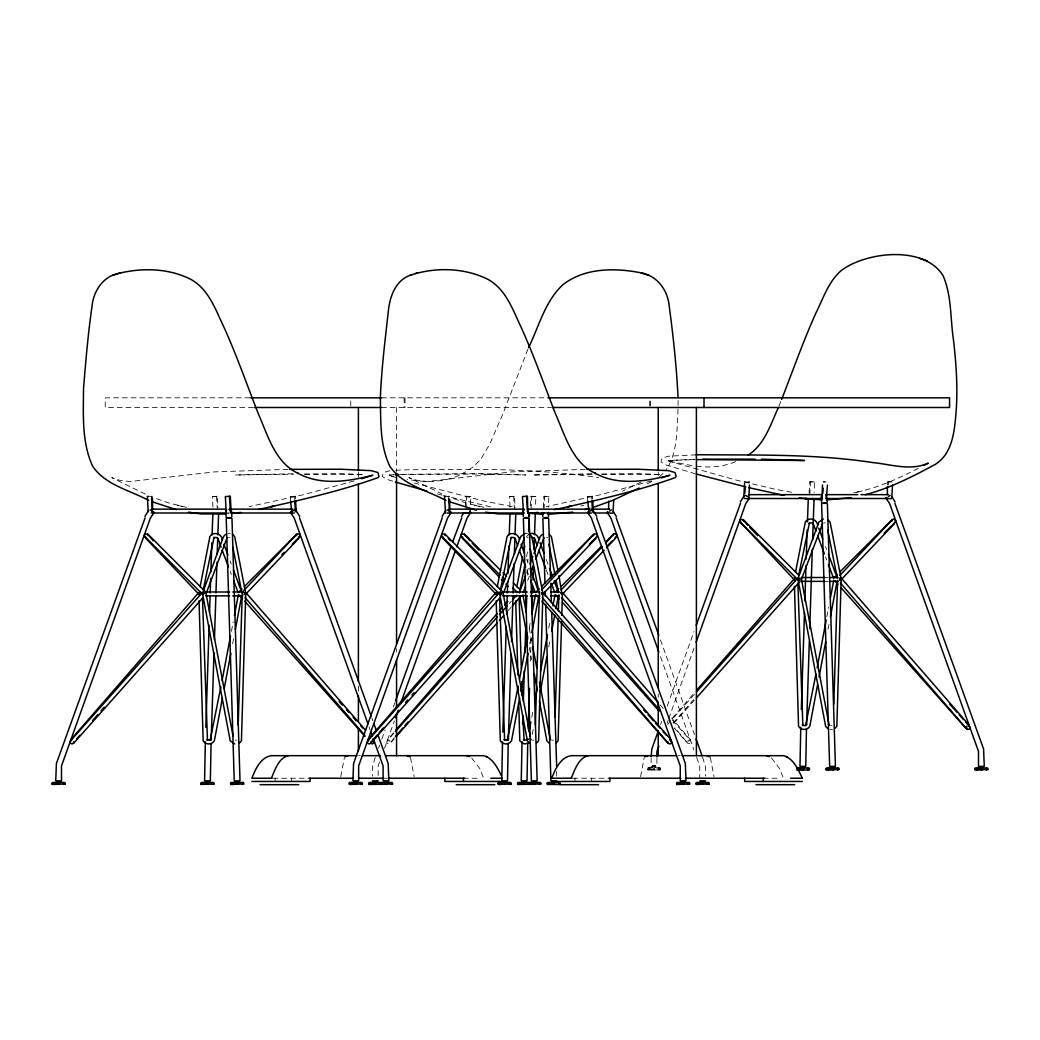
<?xml version="1.0" encoding="UTF-8"?>
<svg xmlns="http://www.w3.org/2000/svg" width="1040" height="1040" viewBox="0 0 1040 1040"><rect width="100%" height="100%" fill="white"/><g stroke="black" fill="none" stroke-linecap="round" stroke-linejoin="round"><path stroke-width="0.75" stroke-dasharray="5 3.75" d="M678.054 409.097C676.78 429.533 677.963 452.322 666.042 470.028M527.423 575.159L527.644 568.685M527.852 562.224L527.956 558.987M530.413 660.907L531.141 638.261M653.458 768.027L653.458 769.951M465.387 505.96L465.933 496.262L470.873 496.535L470.327 507.143M466.037 509.197L466.765 496.275M530.413 505.96L530.959 496.262L535.951 496.548L535.353 507.143M531.063 509.197L531.791 496.275M543.283 507.572L543.907 496.262L548.899 496.548L548.314 507.143M544.024 509.197L544.739 496.275M809.068 493.077L809.705 481.78L814.697 482.066L814.099 492.661M809.809 494.702L810.537 481.793M887.497 485.004L887.679 481.78L892.671 482.066L887.731 481.793M888.329 485.017L888.511 481.793M654.589 769.951L654.589 768.027M652.808 767.312L653.107 765.375M340.769 776.672L344.409 757.575M640.601 776.672L644.241 757.575M652.158 767.312L652.496 765.375L655.551 765.375L656.227 767.312L660.296 768.027L660.634 769.47L659.282 770.198L647.413 769.47L648.765 767.546L656.227 767.312M232.648 643.747L233.844 637.39M530.712 638.976L529.204 646.932L531.609 659.672M532.22 734.487L533.715 726.518M548.717 646.932L550.212 638.976M828.061 629.265L829.257 622.895M231.413 631.345L233.22 621.803M529.165 628.16L530.374 621.803M531.791 717.158L532.987 710.801M548.678 628.16L549.887 621.803M826.813 616.85L828.633 607.321M652.522 767.312L652.899 765.375M526.513 556.751L527.748 550.511M650.026 768.027L650.026 769.951M649.194 768.027L649.194 769.951M658.203 769.951L658.203 768.027M375.258 757.38L372.398 766.623L372.398 776.1M378.547 748.228L379.652 745.173M381.836 739.076L385.125 729.924M393.341 707.031L394.992 702.455M379.6 762.125L378.157 765.895L378.157 776.1M384.527 748.371L394.381 720.876M660.582 724.581L661.674 721.539M667.16 706.277L694.005 631.501M667.108 723.19L668.2 720.135M668.746 718.614L693.953 648.349M526.591 573.157L528.853 567.06M527.67 580.515L529.386 575.965M658.996 769.951L658.996 768.027M778.908 406.172L781.105 400.712M527.982 349.05L502.918 413.842L489.775 444.093L480.415 459.849L472.654 467.272L462.969 473.473L463.658 473.109C446.355 482.547 425.971 482.95 407.043 479.193M393.445 732.836L387.413 740.129L386.698 742.3L387.348 743.496L390.286 743.262L394.069 738.92M394.381 737.672L390.13 743.262L389.818 740.61L387.231 740.844L394.238 732.875M672.191 718.341L694.447 692.757M673.127 723.19L694.317 698.815M509.21 603.59L511.355 601.185M507.962 610.831L511.186 607.217M667.602 724.438L670.826 720.811M694.473 694.226L671.905 719.602L690.69 740.844L688.103 740.61L687.791 743.262L675.051 727.935M673.881 723.216L694.304 700.258M526.552 536.601L528.125 534.911M659.659 476.567L663.039 473.486M651.807 481.468L644.813 485.108M641.004 482.053L622.414 491.205M918.359 468.286C897.767 478.868 876.356 488.618 853.45 492.83L862.446 490.932M735.696 461.63C722.904 467.012 708.708 468.065 695.084 465.972M212.94 507.143L212.355 496.548L217.347 496.262L217.984 507.572M217.295 496.288L212.355 496.548M290.589 501.098L290.329 496.548L292.682 496.366M292.968 496.457L295.321 496.262L295.503 499.499M510.107 507.143L509.509 496.548L514.501 496.262L515.138 507.572M514.449 496.288L509.509 496.548M587.743 501.098L587.496 496.548L589.849 496.366M590.135 496.457L592.488 496.262L592.67 499.499M354.224 480.909L303.03 494.793L249.015 506.675M651.391 480.909L600.197 494.793L546.182 506.675M389.987 470.665L383.305 472.55L382.304 476.424L386.945 479.362L393.978 481.572M580.866 506.025L583.713 505.414M150.605 496.418L152.321 496.262L150.943 496.301M227.37 513.097L228.592 513.019M395.668 470.301L402.779 469.872C468.104 469.079 533.91 467.766 598.715 477.737M447.226 496.444L449.475 496.262L447.486 496.327M470.925 496.548L465.933 496.262M393.718 474.721L389.363 474.968L393.952 474.721M399.542 474.396L479.57 473.577L525.798 474.981L477.451 474.058L398.554 474.474M228.878 513.11L227.617 513.175M295.321 496.262L290.459 496.561M592.488 496.262L587.496 496.548M696.033 454.857L668.733 456.17L662.051 458.068L661.05 461.942L665.691 464.867L694.72 473.577M694.941 459.264L668.109 460.486L694.928 459.641M249.834 397.826L105.235 397.826L105.235 407.498L253.851 407.498M381.42 397.826L548.041 397.826M381.42 407.498L550.615 407.498M823.94 522.834L825.292 522.834M227.981 533.468L230.347 533.468M525.135 533.468L527.514 533.468M228.527 537.329L229.892 537.329M825.058 577.512L828.23 577.512M825.058 581.36L828.23 581.36M830.674 725.634L832.026 725.634M830.115 729.495L832.494 729.495M235.261 740.129L236.613 740.129M532.415 740.129L533.78 740.129M551.928 740.129L553.28 740.129M358.631 755.677L360.399 755.677M678.171 755.677L680.173 755.677M647.751 768.027L660.296 768.027M647.413 769.47L649.012 769.47M649.87 769.47L658.359 769.47M659.191 769.47L660.634 769.47M647.751 769.951L660.296 769.951M273.013 778.232L308.581 778.232M384.137 778.232L387.153 778.232M463.437 778.232L479.804 778.232M572.845 778.232L609.154 778.232M763.269 778.232L779.636 778.232M591.825 473.798L532.61 474.981L592.254 474.253M601.562 473.967L637.637 473.59L661.791 474.552M601.939 474.409L661.388 474.552M293.046 473.772L235.456 474.981L293.488 474.214M304.408 473.967L340.47 473.59L364.624 474.552M304.785 474.409L365.768 474.643M585.273 469.339L511.394 471.913L427.401 481.52L417.521 480.506L408.876 477.62L441.857 493.844M288.106 469.339L214.24 471.913L130.247 481.52L120.354 480.506L111.709 477.62L146.172 494.481M825.006 481.975C818.129 481.468 832.364 482.404 825.292 481.871M812.344 481.871L814.697 482.066M812.058 481.975L809.744 481.793M546.26 496.457L543.959 496.288M546.546 496.366L548.86 496.535M533.598 496.366L535.899 496.535M533.312 496.457L530.959 496.262M692.055 465.647L667.238 460.733L736.97 480.298L776.178 489.476L793.962 492.674M512.239 506.675L482.911 500.786L414.427 483.041M483.704 507.325L465.699 502.905L450.736 497.549M186.55 507.325L168.532 502.905L155.077 498.134M474.708 505.414L482.196 507M177.554 505.414L185.042 507M490.49 506.831L443.508 495.521M437.528 493.974L442.013 495.131M393.926 476.671L388.492 475.228L395.499 477.438M546.546 537.329L547.69 537.81M527.046 537.329L528.19 537.81M674.18 728.039L687.635 743.262L690.56 743.496L691.21 742.3L689.767 738.92L671.749 718.211M660.101 704.808L663.273 708.461M771.498 758.017L779.675 768.69L783.38 778.232M471.653 758.017L479.843 768.69L483.548 778.232M710.372 757.575L714.025 776.672M410.54 757.575L414.193 776.672M825.578 556.933L826.709 559.962M546.26 569.894L548.535 575.965M526.747 569.894L529.035 575.965M230.165 571.415L231.309 574.444M825.539 546.481L826.67 549.536M546.234 559.455L548.496 565.539M526.721 559.455L527.852 562.497M230.139 560.976L231.27 564.018M660.465 639.886L694.434 734.5M702.65 757.38L705.523 766.623L705.523 776.1M660.517 656.734L693.94 749.905M696.683 757.536L699.751 765.895L699.751 777.673M371.748 717.717L372.84 720.759M369.057 726.986L370.149 730.041M655.304 765.375L655.668 767.312M529.243 628.16L531.661 640.874M655.122 765.375L655.421 767.312M654.16 765.375L654.381 767.312M653.887 765.375L654.004 767.312M591.656 496.275L591.838 499.499M513.669 496.275L514.397 509.197M294.489 496.275L294.671 499.499M216.515 496.275L217.243 509.197M678.067 400.478L678.106 406.25M658.229 472.277L658.229 475.514M658.229 694.135L658.229 697.372M656.903 758.446L656.903 766.35L651.144 766.35L651.144 758.446M650.611 401.05L650.611 407.498M649.714 401.05L649.714 407.498M591.357 778.232L591.357 781.456M574.99 778.232L574.99 781.456M556.673 771.355L556.673 776.1M405.067 397.826L405.067 407.498M404.17 397.826L404.17 407.498M396.565 407.498L396.565 472.277M396.565 648.791L396.565 652.028M358.397 472.277L358.397 478.751M358.397 686.036L358.397 690.898M350.779 401.05L350.779 407.498M291.525 778.232L291.525 781.456M275.145 778.232L275.145 781.456M749.671 482.066L744.718 481.793L749.671 482.066"/><path stroke-width="1.5" d="M561.587 621.764L558.09 740.844L556.062 743.015M561.782 615.329L562.393 594.412L560.781 592.722M238.199 724.945L242.242 593.203M535.366 724.945L539.396 593.203M555.113 716.911L558.116 618.904M558.363 610.87L558.857 594.815M833.807 704.028L837.603 580.32M205.348 741.806L204.581 780.832L210.353 780.832L211.068 743.418M205.829 727.246L209.131 625.313M209.56 612.378L210.08 596.193M210.184 592.956L210.665 578.396M210.873 571.922L211.822 542.802M212.082 534.716L212.862 513.838M211.172 740.181L214.006 652.821M214.435 639.873L215.852 596.193M215.956 592.956L216.957 562.224M217.217 554.125L217.737 537.953M217.841 534.716L218.634 513.838M502.515 741.806L501.748 780.832L507.507 780.832L508.222 743.418M502.827 732.095L506.246 626.938M506.662 613.99L507.234 596.193M507.351 592.956L507.715 581.633M507.975 573.547L508.872 546.039M509.236 534.716L510.029 513.838M508.326 740.181L511.121 654.433M511.537 641.498L513.006 596.193M513.11 592.956L514.059 563.836M514.371 554.125L514.904 537.953M515.008 534.716L515.788 513.838M522.015 741.806L521.248 780.832L527.02 780.832L527.722 743.418M522.587 724.009L522.691 720.772M523.328 701.35L524.329 670.618M524.901 652.821L525.746 626.938M526.266 610.753L526.747 596.193M528.853 531.479L529.269 518.531M528.203 728.858L529.516 688.415M532.09 609.141L532.506 596.193M532.623 592.956L532.831 586.482M533.039 580.021L533.455 567.073M534.04 549.276L534.404 537.953M534.508 534.716L535.301 513.838M800.761 727.311L799.994 766.35L805.753 766.35L806.468 728.936M801.333 709.514L804.492 612.443M804.856 601.12L806.013 565.526M806.221 559.052L807.17 529.932M807.43 521.846L808.275 499.356M806.637 724.074L809.315 641.563M809.731 628.628L812.305 549.354M812.63 539.643L814.047 499.356M465.621 512.993L469.989 513.201L470.236 508.664M608.621 509.184L608.673 501.111M613.08 511.693L613.756 499.577M743.808 497.185L744.588 483.392M744.874 493.09L745.147 488.241M744.367 498.498L748.735 498.719L749.502 485.095M822.471 485.004L821.99 498.472M822.848 493.09L823.121 488.241M826.306 498.719L827.476 485.095M887.367 494.689L887.406 486.629M891.826 497.198L892.502 485.095M529.36 516.607L529.529 513.838M59.189 784.446L59.189 782.522M208.039 784.446L208.039 782.522M237.692 784.446L237.692 782.522M356.343 784.446L356.343 782.522M375.843 784.446L375.843 782.522M386.542 784.446L386.542 782.522M505.193 784.446L505.193 782.522M524.693 784.446L524.693 782.522M534.846 784.446L534.846 782.522M554.359 784.446L554.359 782.522M683.709 784.446L683.709 782.522M703.209 784.446L703.209 782.522M803.439 769.951L803.439 768.027M833.105 769.951L833.105 768.027M981.955 769.951L981.955 768.027M222.456 697.866L214.357 740.844C211.952 745.017 205.556 744.991 203.164 740.844L199.056 600.847M224.25 688.324L230.854 653.302M235.352 629.421L241.345 597.597M519.61 697.866L511.511 740.844C509.106 745.017 502.723 744.991 500.318 740.844L496.21 600.847M520.806 691.509L528.008 653.302M531.908 632.606L538.512 597.597M540.319 691.509L546.91 656.487M551.707 631.02L554.71 615.095M555.906 608.738L558.311 595.998M817.557 684.97L809.77 726.362C807.352 730.535 800.969 730.496 798.564 726.362L794.456 586.352M819.065 677.014L825.656 641.992M830.453 616.525L837.057 581.516M220.857 686.959L210.158 740.129L211.458 738.92L209.326 740.129L206.83 739.648L207.454 740.129L202.501 598.026M222.066 680.602L230.503 636.116M234.429 615.446L238.342 594.789M518.011 686.959L507.325 740.129L508.612 738.92L506.493 740.129L503.984 739.648L504.608 740.129L499.655 598.026M519.519 679.016L527.657 636.116M531.882 613.86L535.509 594.789M529.074 731.458L530.881 721.929M534.807 701.259L537.212 688.545M540.527 671.073L547.469 634.517M552.903 605.917L555.009 594.789M815.958 674.063L805.571 725.634M817.167 667.706L826.215 620.035M830.44 597.779L833.755 580.307M200.148 586.703L209.898 536.601C213.005 531.141 221.702 533.442 222.222 539.643M497.302 586.703L507.052 536.601C510.159 531.141 518.856 533.442 519.376 539.643M516.802 586.703L522.6 556.959M523.51 552.253L524.732 546M795.548 572.208L805.298 522.119C808.418 516.646 817.115 518.96 817.622 525.161M203.346 589.485L214.019 537.329L213.564 537.81L216.06 537.329L218.036 538.525L221.052 547.144M500.5 589.485L511.186 537.329L510.718 537.81L513.214 537.329L515.19 538.525L517.634 545.636M520 589.485L524.953 564.551M798.746 575.003L809.432 522.834L808.964 523.315L811.473 522.834L813.436 524.043L815.893 531.141M54.626 782.522L54.626 784.446M203.476 782.522L203.476 784.446M232.947 782.522L232.947 784.446M351.78 782.522L351.78 784.446M371.28 782.522L371.28 784.446M381.797 782.522L381.797 784.446M500.63 782.522L500.63 784.446M520.13 782.522L520.13 784.446M530.101 782.522L530.101 784.446M549.601 782.522L549.601 784.446M678.951 782.522L678.951 784.446M698.464 782.522L698.464 784.446M798.876 768.027L798.876 769.951M828.347 768.027L828.347 769.951M977.21 768.027L977.21 769.951M73.84 741.806L73.463 743.262L73.801 742.534M296.465 535.639L296.829 534.196L242.242 592.241L243.204 592.241M370.994 741.806L370.617 743.262L370.968 742.534M593.619 535.639L593.996 534.196L541.632 589.901M613.132 535.639L613.496 534.196L605.722 543.14M891.878 521.144L892.242 519.701L839.878 575.419M395.538 700.921L450.866 546.806M452.504 542.23L461.773 517.816M395.486 717.821L398.216 710.19M400.959 702.546L455.195 551.33M456.846 546.754L467.038 518.05L470.769 512.512L470.275 512.031M658.398 730.691L651.82 749.008L651.144 756.873M696.189 625.404L740.519 503.321M658.892 746.109L656.903 751.413L656.903 756.873M696.137 642.239L745.784 503.568L749.515 498.03L749.021 497.549M519.246 592.956L525.46 576.212M529.984 564.018L532.818 556.4M533.949 553.358L540.163 536.601L542.204 534.43M206.453 592.644L226.395 539.565M503.607 592.644L524.459 537.81M523.12 592.644L525.395 586.586M531.089 571.415L533.364 565.344M535.652 559.286L543.959 537.81M801.294 579.683L822.705 523.315M271.401 778.232C274.859 770.198 278.629 757.848 288.392 755.677M571.233 778.232C574.704 770.198 578.461 757.848 588.237 755.677M202.891 594.646L205.205 592.241M63.596 784.446L63.596 782.522M212.29 784.446L212.29 782.522M242.099 784.446L242.099 782.522M360.75 784.446L360.75 782.522M390.806 784.446L390.806 782.522M509.457 784.446L509.457 782.522M539.266 784.446L539.266 782.522M558.766 784.446L558.766 782.522M687.96 784.446L687.96 782.522M707.46 784.446L707.46 782.522M807.703 769.951L807.703 768.027M837.512 769.951L837.512 768.027M986.206 769.951L986.206 768.027M781.664 399.347C793.013 370.383 803.27 340.964 816.114 312.598C823.459 297.934 828.672 281.047 841.698 270.192C866.905 251.615 924.287 245.258 943.085 275.704C951.756 295.685 950.261 318.474 953.446 339.729C956.384 365.183 958.126 390.91 955.708 416.494C954.148 434.044 951.366 454.896 934.648 464.75C912.457 476.645 889.811 488.28 865.332 494.702M528.593 347.555C539.045 326.326 544.999 301.158 562.952 284.674C584.623 267.657 615.147 267.696 640.978 272.831C657.02 275.509 667.745 290.173 669.162 305.734C673.27 336.206 676.572 366.873 678.041 397.579M778.349 407.537C770.51 424.541 764.673 444.704 747.916 455.234M542.451 594.646L542.828 592.956L531.856 536.601L529.828 534.43M144.95 516.373L148.616 510.497M442.104 516.373L445.77 510.497M461.617 516.373L463.788 512.707M379.704 782.522L379.704 784.446M528.008 782.522L528.008 784.446M740.363 501.878L744.016 496.002M966.849 726.115L966.537 728.767L840.45 583.076M153.621 512.031L154.115 512.512L150.384 518.05L61.503 765.895L61.503 780.832L55.731 780.832L56.407 763.49L145.106 517.816M450.775 512.031L451.269 512.512L447.538 518.05L358.657 765.895L358.657 780.832L352.885 780.832L353.574 763.49L442.26 517.816M65.234 783.965L52.338 784.446L52 783.237L52.338 782.522L64.896 782.522L65.234 783.965L63.778 783.965M214.084 783.965L201.188 784.446L200.85 783.237L201.188 782.522L213.746 782.522L214.084 783.965L212.472 783.965M243.737 783.965L230.854 784.446L230.503 783.237L230.854 782.522L243.399 782.522L243.737 783.965L242.294 783.965M362.388 783.965L349.492 784.446L349.154 783.237L349.492 782.522L362.05 782.522L362.388 783.965L360.932 783.965M392.587 783.965L369.005 784.446L368.667 783.237L369.005 782.522L392.249 782.522L392.587 783.965L390.988 783.965M511.238 783.965L498.355 784.446L498.017 783.237L498.355 782.522L510.9 782.522L511.238 783.965L509.639 783.965M540.891 783.965L517.855 784.446L517.517 783.237L517.855 782.522L540.553 782.522L540.891 783.965L539.448 783.965M689.754 783.965L676.858 784.446L676.52 783.237L676.858 782.522L689.416 782.522L689.754 783.965L688.142 783.965M709.254 783.965L696.358 784.446L696.02 783.237L696.358 782.522L708.916 782.522L709.254 783.965L707.655 783.965M796.601 768.027L809.146 768.027L809.497 768.755L809.146 769.951L796.601 769.951M839.15 769.47L826.254 769.951L825.916 768.755L826.254 768.027L838.812 768.027L839.15 769.47L837.694 769.47M988 769.47L975.104 769.951L974.766 768.755L975.104 768.027L987.662 768.027L988 769.47L986.401 769.47M245.115 594.412L245.973 592.722L365.69 730.392M542.269 594.412L543.127 592.722L670.254 738.92L671.71 742.3L671.06 743.496L669.461 743.977L667.459 742.534L541.853 601.172M561.769 594.412L562.64 592.722L657.982 702.377M840.515 579.917L841.386 578.24L968.513 724.438L969.956 727.805L969.306 729.014L967.707 729.495L965.705 728.052L841.178 587.886M226.811 509.86L225.784 511.069L226.187 517.569M523.965 509.86L522.951 511.069L523.289 516.607M822.211 495.378L821.197 496.587L821.6 503.087M198.926 592.956L200.811 592.241M496.08 592.956L497.965 592.241M794.339 578.474L794.95 577.746M200.811 593.203L198.614 592.722L71.487 738.92L70.044 742.3L70.694 743.496L72.293 743.977L74.295 742.534L203.112 597.545M76.661 738.894L79.846 735.241M92.56 720.616L97.851 714.532M101.036 710.866L104.208 707.213M497.965 593.203L495.781 592.722L368.654 738.92L367.198 742.3L367.848 743.496L369.447 743.977L371.449 742.534L500.279 597.545M371.709 741.325L377 735.241M379.119 732.797L383.357 727.935M405.6 702.338L407.719 699.907M411.957 695.032L414.076 692.601M395.564 730.392L497.276 613.431M499.395 611L502.567 607.347M504.686 604.903L507.858 601.25M395.447 736.463L402.857 727.935M404.976 725.491L408.161 721.838M696.566 690.326L794.976 577.993M395.304 731.666L497.38 616.889M499.538 614.471L507.052 606.008M512.434 599.976L516.724 595.14M396.214 736.502L497.211 622.921M499.369 620.503L503.659 615.667M512.252 606.008L520.858 596.336M696.618 691.808L797.615 578.24L798.798 579.917M696.449 697.84L799.604 581.854M614.614 538.525L615.719 537.329M893.36 524.043L894.465 522.834M799.474 578.474L798.304 580.164L742.053 524.043L739.739 520.663L740.571 519.467L743.314 519.701L799.045 575.458M225.537 534.43L223.509 536.601L202.579 592.956L203.164 593.931M596.895 536.601L589.368 544.258M246.402 593.476L298.623 538.525L300.261 535.158L299.429 533.949L296.686 534.196L244.4 586.508M543.569 593.476L595.777 538.525L597.415 535.158L596.583 533.949L593.84 534.196L541.554 586.508M561.964 594.646L604.175 550.225M606.398 547.885L615.29 538.525L616.915 535.158L614.887 533.468L613.34 534.196L605.956 541.84M561.132 589.901L602.381 546.637M239.395 743.015L241.436 740.844L245.726 594.412L244.127 592.722M536.549 743.015L538.59 740.844L542.88 594.412L541.281 592.722M834.808 728.533L836.836 726.362L841.139 579.917L839.527 578.24M238.654 592.241L242.099 588.809M281.879 554.567L284.167 552.266M292.201 544.258L299.741 536.601L298.688 537.329M535.808 592.241L539.253 588.809M555.308 592.241L558.766 588.809M561.067 586.508L601.354 546.429M606.58 546.546L612.313 540.813M834.054 577.746L837.512 574.314M839.813 572.026L892.086 519.701L893.633 518.986L895.661 520.663L894.036 524.043L840.71 580.164L841.074 578.474L830.102 522.119L828.074 519.948M884.169 533.208L892.203 525.187M226.564 538.525L227.305 537.81M527.566 739.401L526.825 740.129L528.125 738.92L525.993 740.129L523.497 739.648L524.108 740.129L522.756 715.299M367.965 723.931L294.216 518.05L290.485 512.512L290.979 512.031M295.23 509.379L290.485 512.512M596.648 517.816L685.334 763.49L686.023 780.832L680.251 780.832L680.251 765.895L591.37 518.05L587.639 512.512L588.133 512.031M658.879 652.145L610.883 518.05L607.139 512.512L607.633 512.031M894.894 503.321L983.593 749.008L984.269 766.35L978.497 766.35L978.497 751.413L889.616 503.568L885.885 498.03L886.379 497.549M806.871 724.438L804.739 725.634L802.243 725.153L802.854 725.634L797.901 583.531M590.109 511.069L591.89 509.86M609.609 511.069L611.403 509.86M345.163 756.795L348.075 755.677M888.355 496.587L890.149 495.378M644.995 756.795L647.907 755.677M502.359 592.241L500.045 594.646L442.013 536.601L443.183 537.329M244.062 594.646L245.661 592.956L234.702 536.601L232.661 534.43M71.734 740.129L70.564 740.844L202.215 592.722L203.385 594.412M368.901 740.129L367.718 740.844L499.369 592.722L500.539 594.412M839.475 580.164L840.645 579.436L839.839 578.474M204.438 592.722L202.644 594.412L230.23 740.844L234.702 743.977M501.592 592.722L499.798 594.412L527.397 740.844L529.425 743.015M799.838 578.24L798.057 579.917L825.643 726.362L827.684 728.533M587.639 512.512L588.497 512.031M607.139 512.512L608.01 512.031M885.885 498.03L886.756 497.549M923.949 465.387L928.291 463.125C910.754 471.146 891.228 464.399 873.119 462.618C815.581 453.791 757.25 455.208 699.27 454.74L696.033 454.857M639.132 488.046L612.56 500.409L594.269 507.039M361.543 478.764L372.762 475.228C348.348 481.533 320.788 485.888 297.596 473.109L298.285 473.473C274.898 462.462 267.982 435.513 258.336 413.842C246.987 384.865 236.73 355.446 223.886 327.093C215.553 309.738 208.793 289.224 190.827 279.383C168.779 268.125 142.051 267.553 118.391 273.468C103.077 276.393 93.6 291.057 92.092 305.734C88.114 333.307 85.722 361.101 83.512 388.856C83.369 414.622 81.614 442.234 92.638 466.193C105.287 485.056 129.701 490.178 148.694 500.409M661.505 477.88L669.916 475.228C645.502 481.533 617.942 485.888 594.75 473.109L595.439 473.473C572.065 462.462 565.149 435.513 555.503 413.842C544.141 384.865 533.897 355.446 521.04 327.093C512.72 309.738 505.947 289.224 487.981 279.383C464.139 267.501 434.889 266.929 409.864 275.392C394.875 280.93 389.493 297.83 388.219 312.299C385.034 340.665 381.511 369.057 380.367 397.579C380.809 420.511 379.691 445.016 389.792 466.193C402.441 485.056 426.855 490.178 445.861 500.409M299.481 517.816L371.202 716.183M616.148 517.816L658.827 635.31M528.593 534.43C532.74 531.635 538.291 534.924 538.876 539.643M442.325 533.949L445.068 534.196L501.956 591.097M525.135 533.468L520.663 536.601L499.746 592.956L501.527 594.646M823.381 518.986L818.909 522.119L797.992 578.474L799.773 580.164M528.983 743.015L524.173 743.977L519.818 740.844L518.739 703.833M226.239 513.201L225.355 496.535L230.295 496.262L231.166 511.667M290.589 501.098L291.902 513.123M445.536 513.214L444.483 496.548L445.601 496.444M449.657 499.499L449.774 512.993M523.523 513.214L522.457 496.548L525.473 496.327L527.449 496.262L527.761 512.993M587.743 501.098L589.056 513.123M593.372 512.928L592.761 501.111M120.276 272.831L112.71 275.392M415.545 273.468L417.43 272.831M409.864 275.392L411.762 274.755M585.052 509.613L589.667 508.326M572.754 512.148L548.054 514.358M851.5 497.666L826.8 499.863M258.869 509.353L273.728 506.129L270.582 506.818C306.774 498.641 343.148 490.061 378.079 477.607L378.95 476.424L377.949 472.55L371.267 470.665L340.73 469.222L289.666 469.365M554.541 509.626L570.895 506.129L567.749 506.818C603.928 498.641 640.302 490.061 675.246 477.607L676.117 476.424L675.103 472.55L668.421 470.665L637.897 469.222L586.833 469.365M231.517 513.357L240.812 512.434M528.671 513.357L537.966 512.434M149.032 496.405L147.368 496.535L148.174 511.693M292.396 513.097L294.268 512.98M589.55 513.097L591.435 512.98M447.135 513.058L450.411 512.915M813.631 498.719L812.383 498.68M395.174 474.643L398.086 474.474M395.486 474.643L398.554 474.474M151.268 512.98L152.425 512.928L151.58 497.887M225.498 514.046L200.863 513.903L188.5 512.148M522.652 514.046L498.017 513.903L485.667 512.148M152.633 509.184L152.412 497.887M230.62 509.184L230.906 509.184M295.646 509.184L295.932 509.184M449.8 509.184L450.203 509.184M527.774 509.184L528.177 509.184M592.8 509.184L593.086 509.184M589.264 513.188L588.432 513.201M755.079 459.147L702.637 459.16M696.54 459.615L804.544 460.499L761.436 459.173M527.566 512.928L528.398 512.915M250.627 397.826L381.654 397.826M547.95 397.826L949.559 397.826L949.559 407.498L552.071 407.498M254.709 407.498L381.42 407.498M748.748 494.65L822.497 494.65M825.695 494.65L857.779 494.65M860.99 494.65L888.264 494.65M748.748 498.511L822.497 498.511M825.695 498.511L886.665 498.511M151.736 509.145L225.485 509.145M230.295 509.145L292.851 509.145M448.89 509.145L524.238 509.145M527.449 509.145L590.018 509.145M591.877 509.145L609.518 509.145M153.335 512.993L225.485 512.993M231.894 512.993L291.252 512.993M450.502 512.993L524.238 512.993M529.061 512.993L588.679 512.993M595.088 512.993L607.919 512.993M741.312 522.834L740.259 522.119L794.703 580.164M145.912 537.329L144.859 536.601L201.747 593.502M462.566 537.329L461.526 536.601L500.045 575.172M531.362 537.329L534.69 538.525L537.147 545.636M801.242 577.512L824.642 577.512M829.4 577.512L838.149 577.512M800.826 581.36L824.642 581.36M829.4 581.36L838.149 581.36M205.842 591.994L229.645 591.994M232.83 591.994L242.346 591.994M502.996 591.994L527.267 591.994M530.439 591.994L539.513 591.994M550.654 591.994L559.403 591.994M205.842 595.855L229.645 595.855M232.83 595.855L242.736 595.855M502.58 595.855L527.267 595.855M530.439 595.855L539.903 595.855M550.654 595.855L559.403 595.855M372.983 740.129L374.023 740.844M356.954 755.677L271.401 755.677C260.676 757.159 255.307 769.405 251.914 778.232L272.064 778.232M362.544 755.677L380.328 755.677M386.035 755.677L483.561 755.677C492.544 757.757 497.575 767.897 501.228 775.489M676.182 755.677L571.233 755.677C560.521 757.159 555.139 769.405 551.746 778.232L571.896 778.232M682.123 755.677L783.393 755.677C793.364 758.095 798.395 769.821 802.308 778.232M800.852 767.312L804.921 767.312M830.479 767.312L834.548 767.312M979.186 767.312L983.255 767.312M798.72 769.47L803.478 769.47M807.885 769.47L809.497 769.47M825.916 769.47L827.528 769.47M828.191 769.47L833.131 769.47M974.766 769.47L976.222 769.47M977.054 769.47L981.981 769.47M309.127 778.232L353.106 778.232M358.774 778.232L382.668 778.232M388.31 778.232L464.776 778.232M490.802 778.232L502.255 778.232M608.959 778.232L680.953 778.232M685.399 778.232L764.608 778.232M790.634 778.232L802.087 778.232M372.398 780.832L378.157 780.832M556.673 780.832L550.901 780.832L545.662 604.279M699.751 780.832L705.523 780.832M251.914 781.456L310.115 781.456L310.115 778.232M502.476 781.456L444.847 781.456L444.847 778.232M551.746 781.456L609.947 781.456L609.947 778.232M802.308 781.456L744.679 781.456L744.679 778.232M56.745 781.794L60.814 781.794M205.452 781.794L209.521 781.794M235.079 781.794L239.148 781.794M353.912 781.794L357.981 781.794M373.412 781.794L377.481 781.794M383.773 781.794L387.842 781.794M502.606 781.794L506.675 781.794M522.106 781.794L526.175 781.794M532.233 781.794L536.302 781.794M551.733 781.794L555.802 781.794M680.927 781.794L684.996 781.794M700.44 781.794L704.509 781.794M560.066 782.522L547.508 782.522L547.17 783.237L547.508 784.446L560.066 784.446M52 783.965L53.599 783.965M54.47 783.965L59.215 783.965M200.85 783.965L202.306 783.965M203.32 783.965L208.065 783.965M230.503 783.965L232.297 784.446M232.791 783.965L237.718 783.965M349.154 783.965L350.948 784.446M351.624 783.965L356.369 783.965M368.667 783.965L370.448 784.446M371.124 783.965L375.882 783.965M379.366 783.965L381.004 784.446M381.641 783.965L386.581 783.965M498.017 783.965L499.642 784.446M500.474 783.965L505.219 783.965M517.517 783.965L519.155 784.446M519.987 783.965L524.732 783.965M527.67 783.965L529.451 784.446M529.945 783.965L534.885 783.965M547.17 783.965L548.782 783.965M549.458 783.965L554.385 783.965M558.948 783.965L560.404 783.965M676.52 783.965L678.158 784.446M678.795 783.965L683.735 783.965M696.02 783.965L697.658 784.446M698.308 783.965L703.235 783.965M260.091 784.68L298.753 784.68M456.196 784.68L494.871 784.68M559.923 784.68L598.585 784.68M756.028 784.68L794.703 784.68M612.872 513.214L608.049 512.928M543.803 512.928L543.244 512.954M891.332 498.719L886.795 498.446M814.502 499.551L805.467 498.524L822.12 499.863M543.374 514.345L528.229 513.175M799.188 497.952L808.275 498.849M766.389 755.677L769.431 756.561M706.706 755.677L709.631 756.795M466.557 755.677L469.599 756.561M406.874 755.677L409.799 756.795M784.108 495.417L748.722 487.643M476.437 510.263L448.461 501.41M745.836 486.941L696.202 474.006M228.904 509.379L230.88 509.86L231.556 511.069L231.894 516.607M426.725 491.023L395.382 482.027M176.202 509.613L152.607 501.917M927.29 260.897L919.724 258.336M648.544 275.392L640.978 272.831M370.968 743.262L372.515 743.977L374.556 742.3L373.1 738.92M748.657 497.549L749.515 498.03M469.911 512.031L470.769 512.512M450.411 512.031L451.269 512.512M153.244 512.031L154.115 512.512M786.175 756.431L787.475 757.185M486.343 756.431L487.643 757.185M968.266 725.634L969.436 726.362M670.007 740.129L671.19 740.844M745.628 495.378L747.578 496.587M447.382 509.86L449.319 511.069M150.228 509.86L152.165 511.069M828.542 724.438L829.439 725.153M549.796 738.92L550.693 739.648M530.296 738.92L531.193 739.648M500.734 570.479L464.568 534.196L461.825 533.949L460.993 535.158L462.631 538.525L499.291 577.109M503.035 572.767L506.493 576.199M513.396 583.076L520.299 589.953M204.789 591.097L147.914 534.196L145.171 533.949L144.339 535.158L145.964 538.525L199.29 594.646M502.333 577.473L504.634 579.761M512.668 587.782L517.257 592.358M548.938 743.015L546.897 740.844L539.396 701.051M549.328 534.43L551.369 536.601L558.064 571.038M747.591 525.135L743.171 519.701L743.535 521.144M749.814 527.475L757.627 535.665M469.963 540.8L464.425 534.196L464.789 535.639M472.186 543.14L478.881 550.147M448.227 538.46L450.45 540.8M153.296 540.8L147.758 534.196L148.122 535.639M501.514 579.449L503.737 581.789M505.96 584.129L508.183 586.469M496.457 594.646L443.131 538.525L441.493 535.158M949.533 703.898L957.06 712.348M959.205 714.766L963.508 719.602M965.653 722.02L967.798 724.438M834.73 580.645L837.954 584.272M555.984 595.127L559.208 598.754M562.432 602.381L659.139 711.126M643.76 709.917L645.918 712.335M648.063 714.753L653.432 720.798M655.577 723.216L659.88 728.052M663.104 731.666L666.328 735.293M536.484 595.127L539.708 598.754M339.079 701.467L342.303 705.094M346.606 709.917L348.751 712.335M353.054 717.171L356.278 720.798M360.568 725.634L362.726 728.052M239.33 595.127L242.554 598.754M244.699 601.172L365.04 736.502M561.704 597.571L659.165 709.657M542.204 597.571L668.291 743.262L667.914 741.806M245.037 597.571L364.754 735.241M794.274 579.917L794.885 580.645M496.028 594.412L496.639 595.127M198.861 594.412L199.485 595.127M561.093 592.956L561.899 593.931L558.974 575.744M541.593 592.956L542.386 593.931M244.426 592.956L245.297 594.646M669.552 738.92L670.501 740.129M892.138 497.107L895.05 501.878M613.392 511.602L616.304 516.373M592.384 509.379L596.804 516.373M295.984 510.497L299.637 516.373M826.28 495.378L827.307 502.125M528.034 509.86L529.048 516.607M445.25 534.911L444.912 534.196L445.289 535.639M370.786 742.534L371.124 743.262M817.596 535.691L824.434 553.891M828.425 564.512L833.547 578.162M538.85 550.186L545.688 568.386M551.382 583.544L554.801 592.644M519.35 550.186L525.616 566.865M530.738 580.515L535.301 592.644M222.183 550.186L228.449 566.865M233.584 580.515L238.134 592.644M818.753 528.203L822.718 538.876M828.373 554.099L835.718 573.911M540.007 542.698L543.972 553.358M549.627 568.594L552.448 576.212M554.151 580.775L557.544 589.914M521.066 544.219L524.459 553.358M530.114 568.594L538.031 589.914M223.912 544.219L227.877 554.879M233.532 570.115L240.877 589.914M696.085 739.076L702.104 755.859M373.945 723.814L376.129 729.924M377.78 734.5L388.18 763.49L388.856 780.832L383.097 780.832L383.097 765.895L373.438 739.206M370.708 731.575L372.346 736.151M827.684 529.789L837.278 578.123M548.938 544.284L554.814 573.898M556.062 580.138L558.532 592.605M530.361 548.964L539.032 592.605M232.895 547.404L241.878 592.605M801.346 578.721L829.101 724.919M522.912 594.789L526.227 612.274M532.857 647.231L536.783 667.888M539.5 682.201L550.355 739.401M503.1 593.203L530.244 736.229M205.946 593.203L233.09 736.229M519.61 595.998L527.709 638.976M534.3 673.998L537.303 689.91M794.027 578.24L794.092 578.955M495.781 592.722L495.833 593.45M198.614 592.722L198.679 593.45M548.301 512.46L548.561 516.607M542.542 512.46L542.789 516.607M591.929 501.124L592.514 511.68M526.617 496.275L527.488 511.68M448.734 497.887L449.514 511.68M295.594 501.111L296.192 511.667M294.762 501.124L295.36 511.68M229.463 496.275L230.399 512.928M827.398 504.049L835.419 766.35L829.647 766.35L821.626 504.049M548.652 518.531L550.589 578.396M550.758 583.258L551.382 602.667M551.694 612.378L556.673 766.623M542.88 518.531L544.986 583.258M545.246 591.344L545.402 596.193M529.139 518.531L537.16 780.832L531.401 780.832L523.38 518.531M231.985 518.531L240.006 780.832L234.247 780.832L226.226 518.531M519.155 598.026L521.326 668.707M521.716 681.564L522.158 696.02M515.71 600.847L517.894 674.869M518.219 686.14L518.362 690.963M763.269 778.232L763.269 781.456M704.002 397.826L704.002 407.498M696.397 407.498L696.397 755.677M658.229 407.498L658.229 470.652M658.229 483.613L658.229 687.661M658.229 702.234L658.229 724.906M658.229 731.38L658.229 755.677M463.437 778.232L463.437 781.456M396.565 473.902L396.565 643.929M396.565 660.127L396.565 707.083M396.565 713.57L396.565 755.677M358.397 407.498L358.397 470.652M358.397 483.613L358.397 681.174M358.397 695.747L358.397 721.669M358.397 728.143L358.397 750.815M229.333 517.569L227.24 517.816L231.309 517.816L229.333 517.569M526.487 517.569L524.394 517.816L528.463 517.816L526.487 517.569M546 517.569L543.894 517.816L547.976 517.816L546 517.569M824.746 503.087L822.64 503.321L826.709 503.321L824.746 503.087"/></g></svg>
